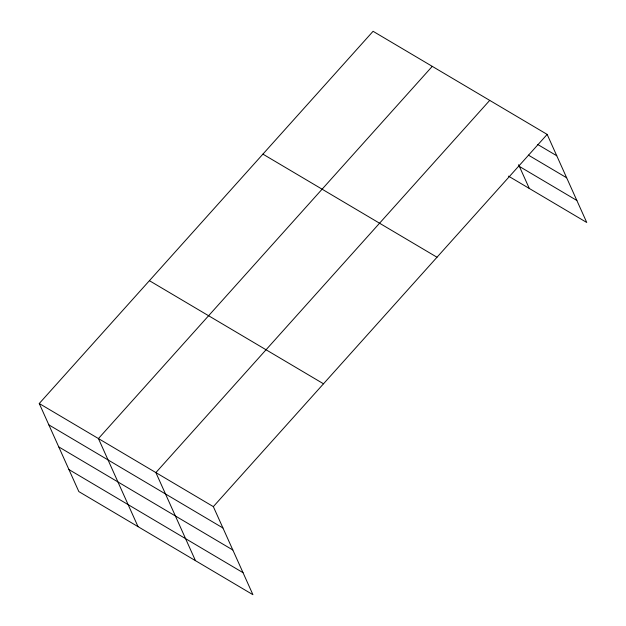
<?xml version="1.0" encoding="UTF-8"?>
<svg xmlns="http://www.w3.org/2000/svg" width="626" height="626" viewBox="0 0 626 626"><rect width="100%" height="100%" fill="white"/><g stroke="black" fill="none" stroke-linecap="round" stroke-linejoin="round"><path stroke-width="0.94" d="M39.25 403.512L213.341 506.622L252.927 594.7L78.837 491.59L39.25 403.512L373.073 31.3L547.163 134.41L586.75 222.488L508.484 176.133M432.269 66.356L98.438 438.568L138.025 526.646M489.72 100.387L155.89 472.599L195.476 560.677M213.341 506.622L547.163 134.41M537.617 144.426L556.764 155.764M528.36 155.099L566.663 177.784M519.408 166.446L576.859 200.469M262.912 154.129L437.003 257.239M149.411 280.683L323.501 383.793M48.851 424.874L222.942 527.984M58.742 446.886L232.833 549.996M68.938 469.57L243.029 572.68M518.618 164.701L529.299 188.465"/></g></svg>
